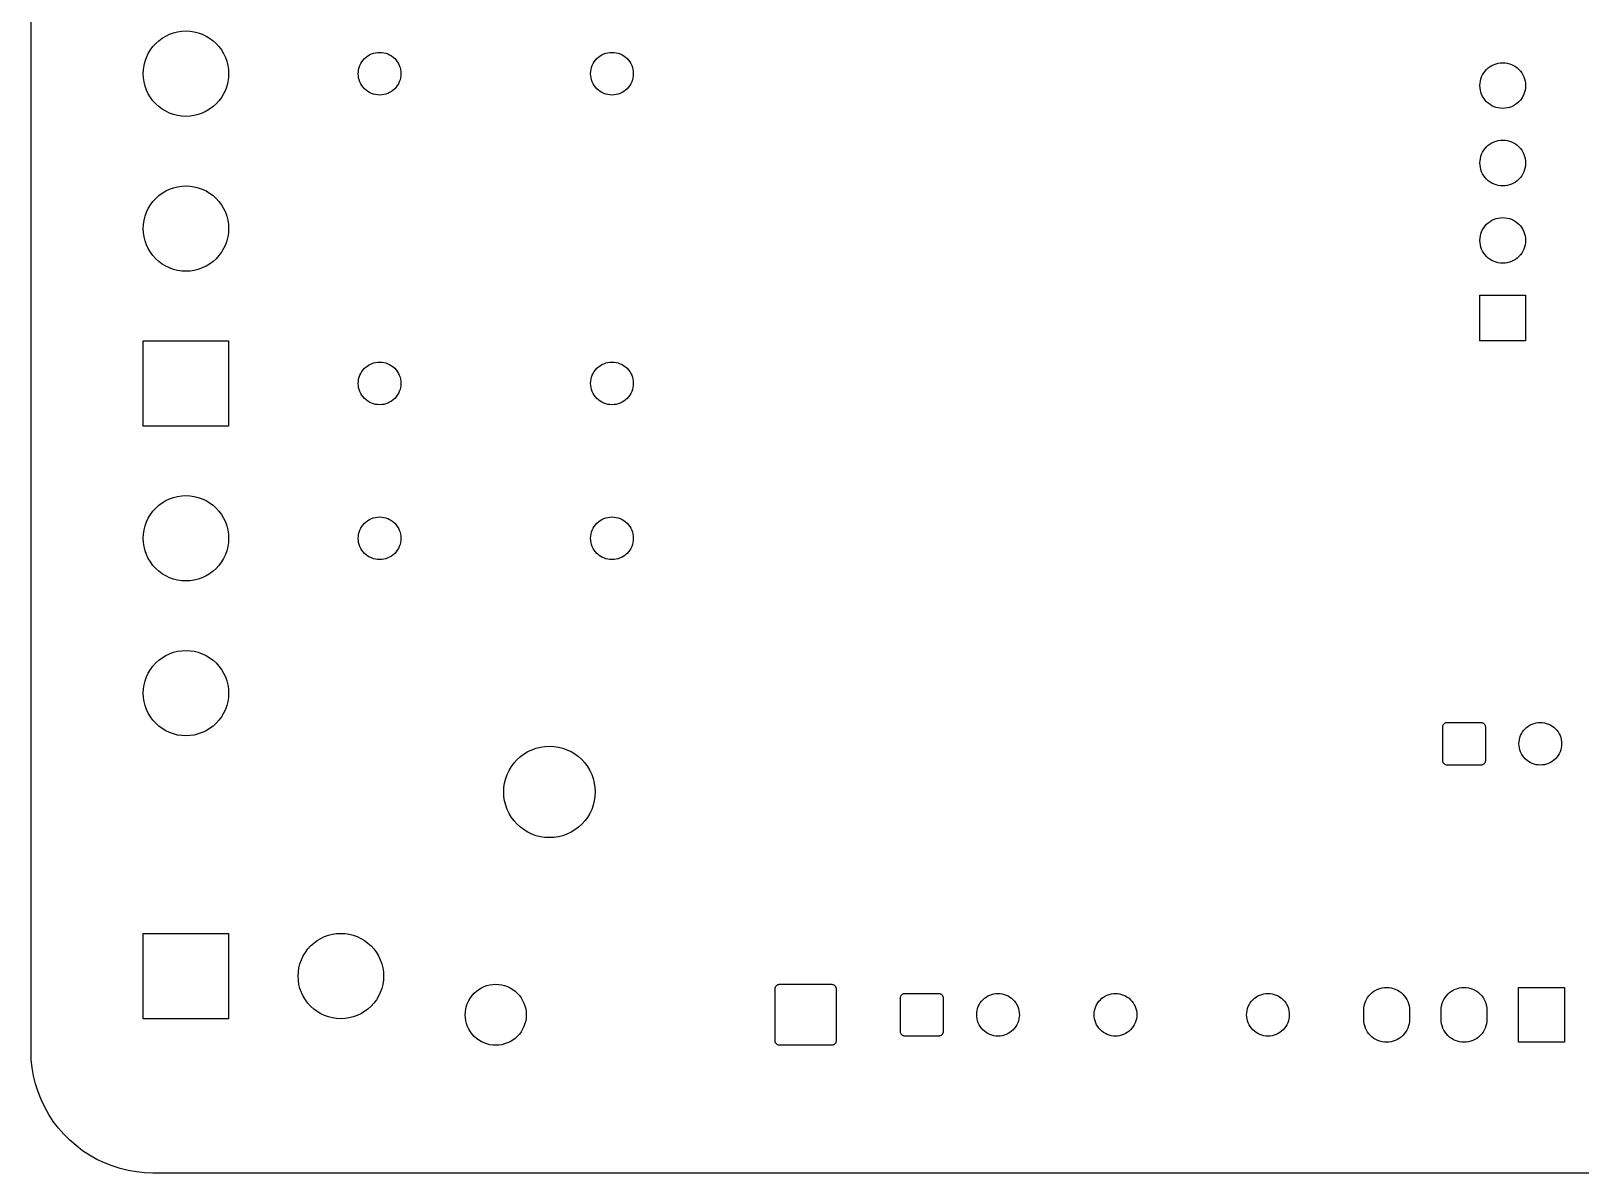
# Model space of a CAD drawing. Header units: millimetres. Extents: x 0 to 102, y 0 to 73.
# Drawn here: x 0 to 50.8, y 0 to 37.5 of the extents above; entities that cross this region are included whole.
import ezdxf

# ---------------------------------------------------------------- set-up
doc = ezdxf.new("R2010")
doc.units = ezdxf.units.MM
doc.layers.add('MASK_OPENINGS', color=5, linetype='Continuous')
doc.layers.add('OUTLINE', color=1, linetype='Continuous')

msp = doc.modelspace()

# ---------------------------------------------------------------- linework, layer by layer
at = {"layer": 'MASK_OPENINGS', "color": 5}
for points in [[(6.06986, 35.07014), (5.96807, 34.97788), (5.85773, 34.89604), (5.7399, 34.82542), (5.61571, 34.76668), (5.48636, 34.7204), (5.3531, 34.68702), (5.21721, 34.66686), (5.08, 34.66012), (4.94279, 34.66686), (4.8069, 34.68702), (4.67364, 34.7204), (4.54429, 34.76668), (4.4201, 34.82542), (4.30227, 34.89604), (4.19193, 34.97788), (4.09014, 35.07014), (3.99788, 35.17193), (3.91604, 35.28227), (3.84542, 35.4001), (3.78668, 35.52429), (3.7404, 35.65364), (3.70702, 35.7869), (3.68686, 35.92279), (3.68012, 36.06), (3.68686, 36.19721), (3.70702, 36.3331), (3.7404, 36.46636), (3.78668, 36.59571), (3.84542, 36.7199), (3.91604, 36.83773), (3.99788, 36.94807), (4.09014, 37.04986), (4.19193, 37.14212), (4.30227, 37.22396), (4.4201, 37.29458), (4.54429, 37.35332), (4.67364, 37.3996), (4.8069, 37.43298), (4.94279, 37.45314), (5.08, 37.45988), (5.21721, 37.45314), (5.3531, 37.43298), (5.48636, 37.3996), (5.61571, 37.35332), (5.7399, 37.29458), (5.85773, 37.22396), (5.96807, 37.14212), (6.06986, 37.04986), (6.16212, 36.94807), (6.24396, 36.83773), (6.31458, 36.7199), (6.37332, 36.59571), (6.4196, 36.46636), (6.45298, 36.3331), (6.47314, 36.19721), (6.47988, 36.06), (6.47314, 35.92279), (6.45298, 35.7869), (6.4196, 35.65364), (6.37332, 35.52429), (6.31458, 35.4001), (6.24396, 35.28227), (6.16212, 35.17193), (6.06986, 35.07014)], [(11.97101, 35.616), (11.92489, 35.56511), (11.874, 35.51899), (11.81883, 35.47807), (11.75992, 35.44276), (11.69783, 35.4134), (11.63316, 35.39026), (11.56654, 35.37357), (11.4986, 35.36349), (11.43, 35.36012), (11.3614, 35.36349), (11.29346, 35.37357), (11.22684, 35.39026), (11.16217, 35.4134), (11.10008, 35.44276), (11.04117, 35.47807), (10.986, 35.51899), (10.93511, 35.56511), (10.88899, 35.616), (10.84807, 35.67117), (10.81276, 35.73008), (10.7834, 35.79217), (10.76026, 35.85684), (10.74357, 35.92346), (10.73349, 35.9914), (10.73012, 36.06), (10.73349, 36.1286), (10.74357, 36.19654), (10.76026, 36.26316), (10.7834, 36.32783), (10.81276, 36.38992), (10.84807, 36.44883), (10.88899, 36.504), (10.93511, 36.55489), (10.986, 36.60101), (11.04117, 36.64193), (11.10008, 36.67724), (11.16217, 36.7066), (11.22684, 36.72974), (11.29346, 36.74643), (11.3614, 36.75651), (11.43, 36.75988), (11.4986, 36.75651), (11.56654, 36.74643), (11.63316, 36.72974), (11.69783, 36.7066), (11.75992, 36.67724), (11.81883, 36.64193), (11.874, 36.60101), (11.92489, 36.55489), (11.97101, 36.504), (12.01193, 36.44883), (12.04724, 36.38992), (12.0766, 36.32783), (12.09974, 36.26316), (12.11643, 36.19654), (12.12651, 36.1286), (12.12988, 36.06), (12.12651, 35.9914), (12.11643, 35.92346), (12.09974, 35.85684), (12.0766, 35.79217), (12.04724, 35.73008), (12.01193, 35.67117), (11.97101, 35.616)], [(19.54489, 35.56511), (19.494, 35.51899), (19.43883, 35.47807), (19.37992, 35.44276), (19.31783, 35.4134), (19.25316, 35.39026), (19.18654, 35.37357), (19.1186, 35.36349), (19.05, 35.36012), (18.9814, 35.36349), (18.91346, 35.37357), (18.84684, 35.39026), (18.78217, 35.4134), (18.72008, 35.44276), (18.66117, 35.47807), (18.606, 35.51899), (18.55511, 35.56511), (18.50899, 35.616), (18.46807, 35.67117), (18.43276, 35.73008), (18.4034, 35.79217), (18.38026, 35.85684), (18.36357, 35.92346), (18.35349, 35.9914), (18.35012, 36.06), (18.35349, 36.1286), (18.36357, 36.19654), (18.38026, 36.26316), (18.4034, 36.32783), (18.43276, 36.38992), (18.46807, 36.44883), (18.50899, 36.504), (18.55511, 36.55489), (18.606, 36.60101), (18.66117, 36.64193), (18.72008, 36.67724), (18.78217, 36.7066), (18.84684, 36.72974), (18.91346, 36.74643), (18.9814, 36.75651), (19.05, 36.75988), (19.1186, 36.75651), (19.18654, 36.74643), (19.25316, 36.72974), (19.31783, 36.7066), (19.37992, 36.67724), (19.43883, 36.64193), (19.494, 36.60101), (19.54489, 36.55489), (19.59101, 36.504), (19.63193, 36.44883), (19.66724, 36.38992), (19.6966, 36.32783), (19.71974, 36.26316), (19.73643, 36.19654), (19.74651, 36.1286), (19.74988, 36.06), (19.74651, 35.9914), (19.73643, 35.92346), (19.71974, 35.85684), (19.6966, 35.79217), (19.66724, 35.73008), (19.63193, 35.67117), (19.59101, 35.616), (19.54489, 35.56511)], [(48.79024, 35.13976), (48.73572, 35.09034), (48.67661, 35.0465), (48.61349, 35.00867), (48.54697, 34.9772), (48.47768, 34.95241), (48.40629, 34.93453), (48.3335, 34.92373), (48.26, 34.92012), (48.1865, 34.92373), (48.1137, 34.93453), (48.04232, 34.95241), (47.97303, 34.9772), (47.90651, 35.00867), (47.84339, 35.0465), (47.78428, 35.09034), (47.72975, 35.13976), (47.68033, 35.19428), (47.6365, 35.25339), (47.59866, 35.31651), (47.5672, 35.38303), (47.54241, 35.45232), (47.52453, 35.52371), (47.51373, 35.5965), (47.51012, 35.67), (47.51373, 35.7435), (47.52453, 35.81629), (47.54241, 35.88768), (47.5672, 35.95697), (47.59866, 36.02349), (47.6365, 36.08661), (47.68033, 36.14572), (47.72975, 36.20024), (47.78428, 36.24966), (47.84339, 36.2935), (47.90651, 36.33133), (47.97303, 36.3628), (48.04232, 36.38759), (48.1137, 36.40547), (48.1865, 36.41627), (48.26, 36.41988), (48.3335, 36.41627), (48.40629, 36.40547), (48.47768, 36.38759), (48.54697, 36.3628), (48.61349, 36.33133), (48.67661, 36.2935), (48.73572, 36.24966), (48.79024, 36.20024), (48.83966, 36.14572), (48.8835, 36.08661), (48.92133, 36.02349), (48.9528, 35.95697), (48.97759, 35.88768), (48.99547, 35.81629), (49.00627, 35.7435), (49.00988, 35.67), (49.00627, 35.5965), (48.99547, 35.52371), (48.97759, 35.45232), (48.9528, 35.38303), (48.92133, 35.31651), (48.8835, 35.25339), (48.83966, 35.19428), (48.79024, 35.13976)], [(48.83966, 32.65428), (48.79024, 32.59976), (48.73572, 32.55034), (48.67661, 32.5065), (48.61349, 32.46867), (48.54697, 32.4372), (48.47768, 32.41241), (48.40629, 32.39453), (48.3335, 32.38373), (48.26, 32.38012), (48.1865, 32.38373), (48.1137, 32.39453), (48.04232, 32.41241), (47.97303, 32.4372), (47.90651, 32.46867), (47.84339, 32.5065), (47.78428, 32.55034), (47.72975, 32.59976), (47.68033, 32.65428), (47.6365, 32.71339), (47.59866, 32.77651), (47.5672, 32.84303), (47.54241, 32.91232), (47.52453, 32.98371), (47.51373, 33.0565), (47.51012, 33.13), (47.51373, 33.2035), (47.52453, 33.27629), (47.54241, 33.34768), (47.5672, 33.41697), (47.59866, 33.48349), (47.6365, 33.54661), (47.68033, 33.60572), (47.72975, 33.66024), (47.78428, 33.70966), (47.84339, 33.7535), (47.90651, 33.79133), (47.97303, 33.8228), (48.04232, 33.84759), (48.1137, 33.86547), (48.1865, 33.87627), (48.26, 33.87988), (48.3335, 33.87627), (48.40629, 33.86547), (48.47768, 33.84759), (48.54697, 33.8228), (48.61349, 33.79133), (48.67661, 33.7535), (48.73572, 33.70966), (48.79024, 33.66024), (48.83966, 33.60572), (48.8835, 33.54661), (48.92133, 33.48349), (48.9528, 33.41697), (48.97759, 33.34768), (48.99547, 33.27629), (49.00627, 33.2035), (49.00988, 33.13), (49.00627, 33.0565), (48.99547, 32.98371), (48.97759, 32.91232), (48.9528, 32.84303), (48.92133, 32.77651), (48.8835, 32.71339), (48.83966, 32.65428)], [(6.06986, 29.99014), (5.96807, 29.89788), (5.85773, 29.81604), (5.7399, 29.74542), (5.61571, 29.68668), (5.48636, 29.6404), (5.3531, 29.60702), (5.21721, 29.58686), (5.08, 29.58012), (4.94279, 29.58686), (4.8069, 29.60702), (4.67364, 29.6404), (4.54429, 29.68668), (4.4201, 29.74542), (4.30227, 29.81604), (4.19193, 29.89788), (4.09014, 29.99014), (3.99788, 30.09193), (3.91604, 30.20227), (3.84542, 30.3201), (3.78668, 30.44429), (3.7404, 30.57364), (3.70702, 30.7069), (3.68686, 30.84279), (3.68012, 30.98), (3.68686, 31.11721), (3.70702, 31.2531), (3.7404, 31.38636), (3.78668, 31.51571), (3.84542, 31.6399), (3.91604, 31.75773), (3.99788, 31.86807), (4.09014, 31.96986), (4.19193, 32.06212), (4.30227, 32.14396), (4.4201, 32.21458), (4.54429, 32.27332), (4.67364, 32.3196), (4.8069, 32.35298), (4.94279, 32.37314), (5.08, 32.37988), (5.21721, 32.37314), (5.3531, 32.35298), (5.48636, 32.3196), (5.61571, 32.27332), (5.7399, 32.21458), (5.85773, 32.14396), (5.96807, 32.06212), (6.06986, 31.96986), (6.16212, 31.86807), (6.24396, 31.75773), (6.31458, 31.6399), (6.37332, 31.51571), (6.4196, 31.38636), (6.45298, 31.2531), (6.47314, 31.11721), (6.47988, 30.98), (6.47314, 30.84279), (6.45298, 30.7069), (6.4196, 30.57364), (6.37332, 30.44429), (6.31458, 30.3201), (6.24396, 30.20227), (6.16212, 30.09193), (6.06986, 29.99014)], [(48.79024, 30.05976), (48.73572, 30.01034), (48.67661, 29.9665), (48.61349, 29.92867), (48.54697, 29.8972), (48.47768, 29.87241), (48.40629, 29.85453), (48.3335, 29.84373), (48.26, 29.84012), (48.1865, 29.84373), (48.1137, 29.85453), (48.04232, 29.87241), (47.97303, 29.8972), (47.90651, 29.92867), (47.84339, 29.9665), (47.78428, 30.01034), (47.72975, 30.05976), (47.68033, 30.11428), (47.6365, 30.17339), (47.59866, 30.23651), (47.5672, 30.30303), (47.54241, 30.37232), (47.52453, 30.44371), (47.51373, 30.5165), (47.51012, 30.59), (47.51373, 30.6635), (47.52453, 30.73629), (47.54241, 30.80768), (47.5672, 30.87697), (47.59866, 30.94349), (47.6365, 31.00661), (47.68033, 31.06572), (47.72975, 31.12024), (47.78428, 31.16966), (47.84339, 31.2135), (47.90651, 31.25133), (47.97303, 31.2828), (48.04232, 31.30759), (48.1137, 31.32547), (48.1865, 31.33627), (48.26, 31.33988), (48.3335, 31.33627), (48.40629, 31.32547), (48.47768, 31.30759), (48.54697, 31.2828), (48.61349, 31.25133), (48.67661, 31.2135), (48.73572, 31.16966), (48.79024, 31.12024), (48.83966, 31.06572), (48.8835, 31.00661), (48.92133, 30.94349), (48.9528, 30.87697), (48.97759, 30.80768), (48.99547, 30.73629), (49.00627, 30.6635), (49.00988, 30.59), (49.00627, 30.5165), (48.99547, 30.44371), (48.97759, 30.37232), (48.9528, 30.30303), (48.92133, 30.23651), (48.8835, 30.17339), (48.83966, 30.11428), (48.79024, 30.05976)], [(47.51, 27.3), (47.51, 28.8), (49.01, 28.8), (49.01, 27.3), (47.51, 27.3)], [(3.68, 24.5), (3.68, 27.3), (6.48, 27.3), (6.48, 24.5), (3.68, 24.5)], [(11.92489, 25.40511), (11.874, 25.35899), (11.81883, 25.31807), (11.75992, 25.28276), (11.69783, 25.2534), (11.63316, 25.23026), (11.56654, 25.21357), (11.4986, 25.20349), (11.43, 25.20012), (11.3614, 25.20349), (11.29346, 25.21357), (11.22684, 25.23026), (11.16217, 25.2534), (11.10008, 25.28276), (11.04117, 25.31807), (10.986, 25.35899), (10.93511, 25.40511), (10.88899, 25.456), (10.84807, 25.51117), (10.81276, 25.57008), (10.7834, 25.63217), (10.76026, 25.69684), (10.74357, 25.76346), (10.73349, 25.8314), (10.73012, 25.9), (10.73349, 25.9686), (10.74357, 26.03654), (10.76026, 26.10317), (10.7834, 26.16783), (10.81276, 26.22992), (10.84807, 26.28883), (10.88899, 26.344), (10.93511, 26.39489), (10.986, 26.44102), (11.04117, 26.48193), (11.10008, 26.51724), (11.16217, 26.54661), (11.22684, 26.56974), (11.29346, 26.58643), (11.3614, 26.59651), (11.43, 26.59988), (11.4986, 26.59651), (11.56654, 26.58643), (11.63316, 26.56974), (11.69783, 26.54661), (11.75992, 26.51724), (11.81883, 26.48193), (11.874, 26.44102), (11.92489, 26.39489), (11.97101, 26.344), (12.01193, 26.28883), (12.04724, 26.22992), (12.0766, 26.16783), (12.09974, 26.10317), (12.11643, 26.03654), (12.12651, 25.9686), (12.12988, 25.9), (12.12651, 25.8314), (12.11643, 25.76346), (12.09974, 25.69684), (12.0766, 25.63217), (12.04724, 25.57008), (12.01193, 25.51117), (11.97101, 25.456), (11.92489, 25.40511)], [(19.54489, 25.40511), (19.494, 25.35899), (19.43883, 25.31807), (19.37992, 25.28276), (19.31783, 25.2534), (19.25316, 25.23026), (19.18654, 25.21357), (19.1186, 25.20349), (19.05, 25.20012), (18.9814, 25.20349), (18.91346, 25.21357), (18.84684, 25.23026), (18.78217, 25.2534), (18.72008, 25.28276), (18.66117, 25.31807), (18.606, 25.35899), (18.55511, 25.40511), (18.50899, 25.456), (18.46807, 25.51117), (18.43276, 25.57008), (18.4034, 25.63217), (18.38026, 25.69684), (18.36357, 25.76346), (18.35349, 25.8314), (18.35012, 25.9), (18.35349, 25.9686), (18.36357, 26.03654), (18.38026, 26.10317), (18.4034, 26.16783), (18.43276, 26.22992), (18.46807, 26.28883), (18.50899, 26.344), (18.55511, 26.39489), (18.606, 26.44102), (18.66117, 26.48193), (18.72008, 26.51724), (18.78217, 26.54661), (18.84684, 26.56974), (18.91346, 26.58643), (18.9814, 26.59651), (19.05, 26.59988), (19.1186, 26.59651), (19.18654, 26.58643), (19.25316, 26.56974), (19.31783, 26.54661), (19.37992, 26.51724), (19.43883, 26.48193), (19.494, 26.44102), (19.54489, 26.39489), (19.59101, 26.344), (19.63193, 26.28883), (19.66724, 26.22992), (19.6966, 26.16783), (19.71974, 26.10317), (19.73643, 26.03654), (19.74651, 25.9686), (19.74988, 25.9), (19.74651, 25.8314), (19.73643, 25.76346), (19.71974, 25.69684), (19.6966, 25.63217), (19.66724, 25.57008), (19.63193, 25.51117), (19.59101, 25.456), (19.54489, 25.40511)], [(6.16212, 19.93193), (6.06986, 19.83014), (5.96807, 19.73788), (5.85773, 19.65604), (5.7399, 19.58542), (5.61571, 19.52668), (5.48636, 19.4804), (5.3531, 19.44702), (5.21721, 19.42686), (5.08, 19.42012), (4.94279, 19.42686), (4.8069, 19.44702), (4.67364, 19.4804), (4.54429, 19.52668), (4.4201, 19.58542), (4.30227, 19.65604), (4.19193, 19.73788), (4.09014, 19.83014), (3.99788, 19.93193), (3.91604, 20.04227), (3.84542, 20.1601), (3.78668, 20.28429), (3.7404, 20.41364), (3.70702, 20.5469), (3.68686, 20.68279), (3.68012, 20.82), (3.68686, 20.95721), (3.70702, 21.0931), (3.7404, 21.22636), (3.78668, 21.35571), (3.84542, 21.4799), (3.91604, 21.59773), (3.99788, 21.70808), (4.09014, 21.80987), (4.19193, 21.90212), (4.30227, 21.98396), (4.4201, 22.05458), (4.54429, 22.11332), (4.67364, 22.1596), (4.8069, 22.19298), (4.94279, 22.21314), (5.08, 22.21988), (5.21721, 22.21314), (5.3531, 22.19298), (5.48636, 22.1596), (5.61571, 22.11332), (5.7399, 22.05458), (5.85773, 21.98396), (5.96807, 21.90212), (6.06986, 21.80987), (6.16212, 21.70808), (6.24396, 21.59773), (6.31458, 21.4799), (6.37332, 21.35571), (6.4196, 21.22636), (6.45298, 21.0931), (6.47314, 20.95721), (6.47988, 20.82), (6.47314, 20.68279), (6.45298, 20.5469), (6.4196, 20.41364), (6.37332, 20.28429), (6.31458, 20.1601), (6.24396, 20.04227), (6.16212, 19.93193)], [(11.92489, 20.32511), (11.874, 20.27899), (11.81883, 20.23807), (11.75992, 20.20276), (11.69783, 20.1734), (11.63316, 20.15026), (11.56654, 20.13357), (11.4986, 20.12349), (11.43, 20.12012), (11.3614, 20.12349), (11.29346, 20.13357), (11.22684, 20.15026), (11.16217, 20.1734), (11.10008, 20.20276), (11.04117, 20.23807), (10.986, 20.27899), (10.93511, 20.32511), (10.88899, 20.376), (10.84807, 20.43117), (10.81276, 20.49008), (10.7834, 20.55217), (10.76026, 20.61684), (10.74357, 20.68346), (10.73349, 20.7514), (10.73012, 20.82), (10.73349, 20.8886), (10.74357, 20.95654), (10.76026, 21.02316), (10.7834, 21.08783), (10.81276, 21.14992), (10.84807, 21.20883), (10.88899, 21.264), (10.93511, 21.31489), (10.986, 21.36101), (11.04117, 21.40193), (11.10008, 21.43724), (11.16217, 21.4666), (11.22684, 21.48974), (11.29346, 21.50643), (11.3614, 21.51651), (11.43, 21.51988), (11.4986, 21.51651), (11.56654, 21.50643), (11.63316, 21.48974), (11.69783, 21.4666), (11.75992, 21.43724), (11.81883, 21.40193), (11.874, 21.36101), (11.92489, 21.31489), (11.97101, 21.264), (12.01193, 21.20883), (12.04724, 21.14992), (12.0766, 21.08783), (12.09974, 21.02316), (12.11643, 20.95654), (12.12651, 20.8886), (12.12988, 20.82), (12.12651, 20.7514), (12.11643, 20.68346), (12.09974, 20.61684), (12.0766, 20.55217), (12.04724, 20.49008), (12.01193, 20.43117), (11.97101, 20.376), (11.92489, 20.32511)], [(19.54489, 20.32511), (19.494, 20.27899), (19.43883, 20.23807), (19.37992, 20.20276), (19.31783, 20.1734), (19.25316, 20.15026), (19.18654, 20.13357), (19.1186, 20.12349), (19.05, 20.12012), (18.9814, 20.12349), (18.91346, 20.13357), (18.84684, 20.15026), (18.78217, 20.1734), (18.72008, 20.20276), (18.66117, 20.23807), (18.606, 20.27899), (18.55511, 20.32511), (18.50899, 20.376), (18.46807, 20.43117), (18.43276, 20.49008), (18.4034, 20.55217), (18.38026, 20.61684), (18.36357, 20.68346), (18.35349, 20.7514), (18.35012, 20.82), (18.35349, 20.8886), (18.36357, 20.95654), (18.38026, 21.02316), (18.4034, 21.08783), (18.43276, 21.14992), (18.46807, 21.20883), (18.50899, 21.264), (18.55511, 21.31489), (18.606, 21.36101), (18.66117, 21.40193), (18.72008, 21.43724), (18.78217, 21.4666), (18.84684, 21.48974), (18.91346, 21.50643), (18.9814, 21.51651), (19.05, 21.51988), (19.1186, 21.51651), (19.18654, 21.50643), (19.25316, 21.48974), (19.31783, 21.4666), (19.37992, 21.43724), (19.43883, 21.40193), (19.494, 21.36101), (19.54489, 21.31489), (19.59101, 21.264), (19.63193, 21.20883), (19.66724, 21.14992), (19.6966, 21.08783), (19.71974, 21.02316), (19.73643, 20.95654), (19.74651, 20.8886), (19.74988, 20.82), (19.74651, 20.7514), (19.73643, 20.68346), (19.71974, 20.61684), (19.6966, 20.55217), (19.66724, 20.49008), (19.63193, 20.43117), (19.59101, 20.376), (19.54489, 20.32511)], [(6.06986, 14.75014), (5.96807, 14.65788), (5.85773, 14.57604), (5.7399, 14.50542), (5.61571, 14.44668), (5.48636, 14.4004), (5.3531, 14.36702), (5.21721, 14.34686), (5.08, 14.34012), (4.94279, 14.34686), (4.8069, 14.36702), (4.67364, 14.4004), (4.54429, 14.44668), (4.4201, 14.50542), (4.30227, 14.57604), (4.19193, 14.65788), (4.09014, 14.75014), (3.99788, 14.85193), (3.91604, 14.96227), (3.84542, 15.0801), (3.78668, 15.20429), (3.7404, 15.33364), (3.70702, 15.4669), (3.68686, 15.60279), (3.68012, 15.74), (3.68686, 15.87721), (3.70702, 16.0131), (3.7404, 16.14636), (3.78668, 16.27571), (3.84542, 16.3999), (3.91604, 16.51773), (3.99788, 16.62808), (4.09014, 16.72987), (4.19193, 16.82212), (4.30227, 16.90396), (4.4201, 16.97458), (4.54429, 17.03332), (4.67364, 17.0796), (4.8069, 17.11298), (4.94279, 17.13314), (5.08, 17.13988), (5.21721, 17.13314), (5.3531, 17.11298), (5.48636, 17.0796), (5.61571, 17.03332), (5.7399, 16.97458), (5.85773, 16.90396), (5.96807, 16.82212), (6.06986, 16.72987), (6.16212, 16.62808), (6.24396, 16.51773), (6.31458, 16.3999), (6.37332, 16.27571), (6.4196, 16.14636), (6.45298, 16.0131), (6.47314, 15.87721), (6.47988, 15.74), (6.47314, 15.60279), (6.45298, 15.4669), (6.4196, 15.33364), (6.37332, 15.20429), (6.31458, 15.0801), (6.24396, 14.96227), (6.16212, 14.85193), (6.06986, 14.75014)], [(47.64598, 13.42402), (47.63508, 13.41414), (47.62327, 13.40538), (47.61065, 13.39782), (47.59736, 13.39153), (47.58351, 13.38657), (47.56924, 13.383), (47.55469, 13.38084), (47.53755, 13.38), (46.44245, 13.38), (46.42531, 13.38084), (46.41076, 13.383), (46.39649, 13.38657), (46.38264, 13.39153), (46.36935, 13.39782), (46.35673, 13.40538), (46.34492, 13.41414), (46.33402, 13.42402), (46.32414, 13.43492), (46.31538, 13.44673), (46.30782, 13.45935), (46.30153, 13.47264), (46.29657, 13.48649), (46.293, 13.50076), (46.29084, 13.51531), (46.29, 13.53245), (46.29, 14.62755), (46.29084, 14.64469), (46.293, 14.65924), (46.29657, 14.67351), (46.30153, 14.68736), (46.30782, 14.70065), (46.31538, 14.71327), (46.32414, 14.72508), (46.33402, 14.73598), (46.34492, 14.74586), (46.35673, 14.75462), (46.36935, 14.76218), (46.38264, 14.76847), (46.39649, 14.77343), (46.41076, 14.777), (46.42531, 14.77916), (46.44245, 14.78), (47.53755, 14.78), (47.55469, 14.77916), (47.56924, 14.777), (47.58351, 14.77343), (47.59736, 14.76847), (47.61065, 14.76218), (47.62327, 14.75462), (47.63508, 14.74586), (47.64598, 14.73598), (47.65586, 14.72508), (47.66462, 14.71327), (47.67218, 14.70065), (47.67847, 14.68736), (47.68343, 14.67351), (47.687, 14.65924), (47.68916, 14.64469), (47.69, 14.62755), (47.69, 13.53245), (47.68916, 13.51531), (47.687, 13.50076), (47.68343, 13.48649), (47.67847, 13.47264), (47.67218, 13.45935), (47.66462, 13.44673), (47.65586, 13.43492), (47.64598, 13.42402)], [(49.98489, 13.58511), (49.934, 13.53899), (49.87883, 13.49807), (49.81992, 13.46276), (49.75783, 13.4334), (49.69316, 13.41026), (49.62654, 13.39357), (49.5586, 13.38349), (49.49, 13.38012), (49.4214, 13.38349), (49.35346, 13.39357), (49.28684, 13.41026), (49.22217, 13.4334), (49.16008, 13.46276), (49.10117, 13.49807), (49.046, 13.53899), (48.99511, 13.58511), (48.94899, 13.636), (48.90807, 13.69117), (48.87276, 13.75008), (48.8434, 13.81217), (48.82026, 13.87684), (48.80357, 13.94346), (48.79349, 14.0114), (48.79012, 14.08), (48.79349, 14.1486), (48.80357, 14.21654), (48.82026, 14.28316), (48.8434, 14.34783), (48.87276, 14.40992), (48.90807, 14.46883), (48.94899, 14.524), (48.99511, 14.57489), (49.046, 14.62101), (49.10117, 14.66193), (49.16008, 14.69724), (49.22217, 14.7266), (49.28684, 14.74974), (49.35346, 14.76643), (49.4214, 14.77651), (49.49, 14.77988), (49.5586, 14.77651), (49.62654, 14.76643), (49.69316, 14.74974), (49.75783, 14.7266), (49.81992, 14.69724), (49.87883, 14.66193), (49.934, 14.62101), (49.98489, 14.57489), (50.03101, 14.524), (50.07193, 14.46883), (50.10724, 14.40992), (50.1366, 14.34783), (50.15974, 14.28316), (50.17643, 14.21654), (50.18651, 14.1486), (50.18988, 14.08), (50.18651, 14.0114), (50.17643, 13.94346), (50.15974, 13.87684), (50.1366, 13.81217), (50.10724, 13.75008), (50.07193, 13.69117), (50.03101, 13.636), (49.98489, 13.58511)], [(18.06057, 11.43943), (17.95151, 11.34058), (17.83329, 11.2529), (17.70704, 11.17722), (17.57398, 11.11429), (17.43539, 11.0647), (17.29261, 11.02894), (17.14701, 11.00734), (17, 11.00012), (16.85299, 11.00734), (16.70739, 11.02894), (16.56461, 11.0647), (16.42602, 11.11429), (16.29296, 11.17722), (16.16671, 11.2529), (16.04849, 11.34058), (15.93943, 11.43943), (15.84058, 11.54849), (15.7529, 11.66671), (15.67722, 11.79296), (15.61429, 11.92602), (15.5647, 12.06461), (15.52894, 12.20739), (15.50734, 12.35299), (15.50012, 12.5), (15.50734, 12.64701), (15.52894, 12.79261), (15.5647, 12.93539), (15.61429, 13.07398), (15.67722, 13.20704), (15.7529, 13.33329), (15.84058, 13.45151), (15.93943, 13.56057), (16.04849, 13.65942), (16.16671, 13.7471), (16.29296, 13.82278), (16.42602, 13.88571), (16.56461, 13.9353), (16.70739, 13.97106), (16.85299, 13.99266), (17, 13.99988), (17.14701, 13.99266), (17.29261, 13.97106), (17.43539, 13.9353), (17.57398, 13.88571), (17.70704, 13.82278), (17.83329, 13.7471), (17.95151, 13.65942), (18.06057, 13.56057), (18.15942, 13.45151), (18.2471, 13.33329), (18.32278, 13.20704), (18.38571, 13.07398), (18.4353, 12.93539), (18.47106, 12.79261), (18.49266, 12.64701), (18.49988, 12.5), (18.49266, 12.35299), (18.47106, 12.20739), (18.4353, 12.06461), (18.38571, 11.92602), (18.32278, 11.79296), (18.2471, 11.66671), (18.15942, 11.54849), (18.06057, 11.43943)], [(3.68, 5.06), (3.68, 7.86), (6.48, 7.86), (6.48, 5.06), (3.68, 5.06)], [(11.14986, 5.47014), (11.04807, 5.37788), (10.93773, 5.29604), (10.8199, 5.22542), (10.69571, 5.16668), (10.56636, 5.1204), (10.4331, 5.08702), (10.29721, 5.06686), (10.16, 5.06012), (10.02279, 5.06686), (9.8869, 5.08702), (9.75364, 5.1204), (9.62429, 5.16668), (9.5001, 5.22542), (9.38227, 5.29604), (9.27193, 5.37788), (9.17014, 5.47014), (9.07788, 5.57193), (8.99604, 5.68227), (8.92542, 5.8001), (8.86668, 5.92429), (8.8204, 6.05364), (8.78702, 6.1869), (8.76686, 6.32279), (8.76012, 6.46), (8.76686, 6.59721), (8.78702, 6.7331), (8.8204, 6.86636), (8.86668, 6.99571), (8.92542, 7.1199), (8.99604, 7.23773), (9.07788, 7.34807), (9.17014, 7.44986), (9.27193, 7.54212), (9.38227, 7.62396), (9.5001, 7.69458), (9.62429, 7.75332), (9.75364, 7.7996), (9.8869, 7.83298), (10.02279, 7.85314), (10.16, 7.85988), (10.29721, 7.85314), (10.4331, 7.83298), (10.56636, 7.7996), (10.69571, 7.75332), (10.8199, 7.69458), (10.93773, 7.62396), (11.04807, 7.54212), (11.14986, 7.44986), (11.24212, 7.34807), (11.32396, 7.23773), (11.39458, 7.1199), (11.45332, 6.99571), (11.4996, 6.86636), (11.53298, 6.7331), (11.55314, 6.59721), (11.55988, 6.46), (11.55314, 6.32279), (11.53298, 6.1869), (11.4996, 6.05364), (11.45332, 5.92429), (11.39458, 5.8001), (11.32396, 5.68227), (11.24212, 5.57193), (11.14986, 5.47014)], [(16.01292, 4.55568), (15.94702, 4.48298), (15.87432, 4.41708), (15.7955, 4.35863), (15.71134, 4.30819), (15.62264, 4.26623), (15.53025, 4.23318), (15.43507, 4.20933), (15.33801, 4.19494), (15.24, 4.19012), (15.14199, 4.19494), (15.04493, 4.20933), (14.94975, 4.23318), (14.85736, 4.26623), (14.76866, 4.30819), (14.6845, 4.35863), (14.60568, 4.41708), (14.53298, 4.48298), (14.46708, 4.55568), (14.40863, 4.6345), (14.35819, 4.71866), (14.31623, 4.80736), (14.28318, 4.89975), (14.25933, 4.99493), (14.24494, 5.09199), (14.24012, 5.19), (14.24494, 5.28801), (14.25933, 5.38507), (14.28318, 5.48025), (14.31623, 5.57264), (14.35819, 5.66134), (14.40863, 5.7455), (14.46708, 5.82432), (14.53298, 5.89702), (14.60568, 5.96292), (14.6845, 6.02137), (14.76866, 6.07181), (14.85736, 6.11377), (14.94975, 6.14682), (15.04493, 6.17067), (15.14199, 6.18506), (15.24, 6.18988), (15.33801, 6.18506), (15.43507, 6.17067), (15.53025, 6.14682), (15.62264, 6.11377), (15.71134, 6.07181), (15.7955, 6.02137), (15.87432, 5.96292), (15.94702, 5.89702), (16.01292, 5.82432), (16.07137, 5.7455), (16.12181, 5.66134), (16.16377, 5.57264), (16.19682, 5.48025), (16.22067, 5.38507), (16.23506, 5.28801), (16.23988, 5.19), (16.23506, 5.09199), (16.22067, 4.99493), (16.19682, 4.89975), (16.16377, 4.80736), (16.12181, 4.71866), (16.07137, 4.6345), (16.01292, 4.55568)], [(24.45492, 4.22414), (24.44402, 4.23402), (24.43414, 4.24492), (24.42538, 4.25673), (24.41782, 4.26935), (24.41153, 4.28264), (24.40657, 4.29649), (24.403, 4.31076), (24.40084, 4.32531), (24.4, 4.34245), (24.4, 6.03755), (24.40084, 6.05469), (24.403, 6.06924), (24.40657, 6.08351), (24.41153, 6.09736), (24.41782, 6.11065), (24.42538, 6.12327), (24.43414, 6.13508), (24.44402, 6.14598), (24.45492, 6.15586), (24.46673, 6.16462), (24.47935, 6.17218), (24.49264, 6.17847), (24.50649, 6.18343), (24.52076, 6.187), (24.53531, 6.18916), (24.55245, 6.19), (26.24755, 6.19), (26.26469, 6.18916), (26.27924, 6.187), (26.29351, 6.18343), (26.30736, 6.17847), (26.32065, 6.17218), (26.33327, 6.16462), (26.34508, 6.15586), (26.35598, 6.14598), (26.36586, 6.13508), (26.37462, 6.12327), (26.38218, 6.11065), (26.38847, 6.09736), (26.39343, 6.08351), (26.397, 6.06924), (26.39916, 6.05469), (26.4, 6.03755), (26.4, 4.34245), (26.39916, 4.32531), (26.397, 4.31076), (26.39343, 4.29649), (26.38847, 4.28264), (26.38218, 4.26935), (26.37462, 4.25673), (26.36586, 4.24492), (26.35598, 4.23402), (26.34508, 4.22414), (26.33327, 4.21538), (26.32065, 4.20782), (26.30736, 4.20153), (26.29351, 4.19657), (26.27924, 4.193), (26.26469, 4.19084), (26.24755, 4.19), (24.55245, 4.19), (24.53531, 4.19084), (24.52076, 4.193), (24.50649, 4.19657), (24.49264, 4.20153), (24.47935, 4.20782), (24.46673, 4.21538), (24.45492, 4.22414)], [(28.61649, 4.49657), (28.60264, 4.50153), (28.58935, 4.50782), (28.57673, 4.51538), (28.56492, 4.52414), (28.55402, 4.53402), (28.54414, 4.54492), (28.53538, 4.55673), (28.52782, 4.56935), (28.52153, 4.58264), (28.51657, 4.59649), (28.513, 4.61076), (28.51084, 4.62531), (28.51, 4.64245), (28.51, 5.73755), (28.51084, 5.75469), (28.513, 5.76924), (28.51657, 5.78351), (28.52153, 5.79736), (28.52782, 5.81065), (28.53538, 5.82327), (28.54414, 5.83508), (28.55402, 5.84598), (28.56492, 5.85586), (28.57673, 5.86462), (28.58935, 5.87218), (28.60264, 5.87847), (28.61649, 5.88343), (28.63076, 5.887), (28.64531, 5.88916), (28.66245, 5.89), (29.75755, 5.89), (29.77469, 5.88916), (29.78924, 5.887), (29.80351, 5.88343), (29.81736, 5.87847), (29.83065, 5.87218), (29.84327, 5.86462), (29.85508, 5.85586), (29.86598, 5.84598), (29.87586, 5.83508), (29.88462, 5.82327), (29.89218, 5.81065), (29.89847, 5.79736), (29.90343, 5.78351), (29.907, 5.76924), (29.90916, 5.75469), (29.91, 5.73755), (29.91, 4.64245), (29.90916, 4.62531), (29.907, 4.61076), (29.90343, 4.59649), (29.89847, 4.58264), (29.89218, 4.56935), (29.88462, 4.55673), (29.87586, 4.54492), (29.86598, 4.53402), (29.85508, 4.52414), (29.84327, 4.51538), (29.83065, 4.50782), (29.81736, 4.50153), (29.80351, 4.49657), (29.78924, 4.493), (29.77469, 4.49084), (29.75755, 4.49), (28.66245, 4.49), (28.64531, 4.49084), (28.63076, 4.493), (28.61649, 4.49657)], [(32.20489, 4.69511), (32.154, 4.64899), (32.09883, 4.60807), (32.03992, 4.57276), (31.97783, 4.5434), (31.91316, 4.52026), (31.84654, 4.50357), (31.7786, 4.49349), (31.71, 4.49012), (31.6414, 4.49349), (31.57346, 4.50357), (31.50684, 4.52026), (31.44217, 4.5434), (31.38008, 4.57276), (31.32117, 4.60807), (31.266, 4.64899), (31.21511, 4.69511), (31.16899, 4.746), (31.12807, 4.80117), (31.09276, 4.86008), (31.0634, 4.92217), (31.04026, 4.98684), (31.02357, 5.05346), (31.01349, 5.1214), (31.01012, 5.19), (31.01349, 5.2586), (31.02357, 5.32654), (31.04026, 5.39316), (31.0634, 5.45783), (31.09276, 5.51992), (31.12807, 5.57883), (31.16899, 5.634), (31.21511, 5.68489), (31.266, 5.73101), (31.32117, 5.77193), (31.38008, 5.80724), (31.44217, 5.8366), (31.50684, 5.85974), (31.57346, 5.87643), (31.6414, 5.88651), (31.71, 5.88988), (31.7786, 5.88651), (31.84654, 5.87643), (31.91316, 5.85974), (31.97783, 5.8366), (32.03992, 5.80724), (32.09883, 5.77193), (32.154, 5.73101), (32.20489, 5.68489), (32.25101, 5.634), (32.29193, 5.57883), (32.32724, 5.51992), (32.3566, 5.45783), (32.37974, 5.39316), (32.39643, 5.32654), (32.40651, 5.2586), (32.40988, 5.19), (32.40651, 5.1214), (32.39643, 5.05346), (32.37974, 4.98684), (32.3566, 4.92217), (32.32724, 4.86008), (32.29193, 4.80117), (32.25101, 4.746), (32.20489, 4.69511)], [(36.05489, 4.69511), (36.004, 4.64899), (35.94883, 4.60807), (35.88992, 4.57276), (35.82783, 4.5434), (35.76316, 4.52026), (35.69654, 4.50357), (35.6286, 4.49349), (35.56, 4.49012), (35.4914, 4.49349), (35.42346, 4.50357), (35.35684, 4.52026), (35.29217, 4.5434), (35.23008, 4.57276), (35.17117, 4.60807), (35.116, 4.64899), (35.06511, 4.69511), (35.01899, 4.746), (34.97807, 4.80117), (34.94276, 4.86008), (34.9134, 4.92217), (34.89026, 4.98684), (34.87357, 5.05346), (34.86349, 5.1214), (34.86012, 5.19), (34.86349, 5.2586), (34.87357, 5.32654), (34.89026, 5.39316), (34.9134, 5.45783), (34.94276, 5.51992), (34.97807, 5.57883), (35.01899, 5.634), (35.06511, 5.68489), (35.116, 5.73101), (35.17117, 5.77193), (35.23008, 5.80724), (35.29217, 5.8366), (35.35684, 5.85974), (35.42346, 5.87643), (35.4914, 5.88651), (35.56, 5.88988), (35.6286, 5.88651), (35.69654, 5.87643), (35.76316, 5.85974), (35.82783, 5.8366), (35.88992, 5.80724), (35.94883, 5.77193), (36.004, 5.73101), (36.05489, 5.68489), (36.10101, 5.634), (36.14193, 5.57883), (36.17724, 5.51992), (36.2066, 5.45783), (36.22974, 5.39316), (36.24643, 5.32654), (36.25651, 5.2586), (36.25988, 5.19), (36.25651, 5.1214), (36.24643, 5.05346), (36.22974, 4.98684), (36.2066, 4.92217), (36.17724, 4.86008), (36.14193, 4.80117), (36.10101, 4.746), (36.05489, 4.69511)], [(41.05489, 4.69511), (41.004, 4.64899), (40.94883, 4.60807), (40.88992, 4.57276), (40.82783, 4.5434), (40.76316, 4.52026), (40.69654, 4.50357), (40.6286, 4.49349), (40.56, 4.49012), (40.4914, 4.49349), (40.42346, 4.50357), (40.35684, 4.52026), (40.29217, 4.5434), (40.23008, 4.57276), (40.17117, 4.60807), (40.116, 4.64899), (40.06511, 4.69511), (40.01899, 4.746), (39.97807, 4.80117), (39.94276, 4.86008), (39.9134, 4.92217), (39.89026, 4.98684), (39.87357, 5.05346), (39.86349, 5.1214), (39.86012, 5.19), (39.86349, 5.2586), (39.87357, 5.32654), (39.89026, 5.39316), (39.9134, 5.45783), (39.94276, 5.51992), (39.97807, 5.57883), (40.01899, 5.634), (40.06511, 5.68489), (40.116, 5.73101), (40.17117, 5.77193), (40.23008, 5.80724), (40.29217, 5.8366), (40.35684, 5.85974), (40.42346, 5.87643), (40.4914, 5.88651), (40.56, 5.88988), (40.6286, 5.88651), (40.69654, 5.87643), (40.76316, 5.85974), (40.82783, 5.8366), (40.88992, 5.80724), (40.94883, 5.77193), (41.004, 5.73101), (41.05489, 5.68489), (41.10101, 5.634), (41.14193, 5.57883), (41.17724, 5.51992), (41.2066, 5.45783), (41.22974, 5.39316), (41.24643, 5.32654), (41.25651, 5.2586), (41.25988, 5.19), (41.25651, 5.1214), (41.24643, 5.05346), (41.22974, 4.98684), (41.2066, 4.92217), (41.17724, 4.86008), (41.14193, 4.80117), (41.10101, 4.746), (41.05489, 4.69511)], [(43.91976, 5.87024), (43.97428, 5.91966), (44.03339, 5.9635), (44.09651, 6.00133), (44.16303, 6.0328), (44.23232, 6.05759), (44.30371, 6.07547), (44.3765, 6.08627), (44.45, 6.08988), (44.5235, 6.08627), (44.59629, 6.07547), (44.66768, 6.05759), (44.73697, 6.0328), (44.80349, 6.00133), (44.86661, 5.9635), (44.92572, 5.91966), (44.98024, 5.87024), (45.02966, 5.81572), (45.0735, 5.75661), (45.11133, 5.69349), (45.1428, 5.62697), (45.16759, 5.55768), (45.18547, 5.48629), (45.19627, 5.4135), (45.2, 5.33755), (45.2, 5.04245), (45.19627, 4.9665), (45.18547, 4.89371), (45.16759, 4.82232), (45.1428, 4.75303), (45.11133, 4.68651), (45.0735, 4.62339), (45.02966, 4.56428), (44.98024, 4.50976), (44.92572, 4.46034), (44.86661, 4.4165), (44.80349, 4.37867), (44.73697, 4.3472), (44.66768, 4.32241), (44.59629, 4.30453), (44.5235, 4.29373), (44.45, 4.29012), (44.3765, 4.29373), (44.30371, 4.30453), (44.23232, 4.32241), (44.16303, 4.3472), (44.09651, 4.37867), (44.03339, 4.4165), (43.97428, 4.46034), (43.91976, 4.50976), (43.87034, 4.56428), (43.8265, 4.62339), (43.78867, 4.68651), (43.7572, 4.75303), (43.73241, 4.82232), (43.71453, 4.89371), (43.70373, 4.9665), (43.7, 5.04245), (43.7, 5.33755), (43.70373, 5.4135), (43.71453, 5.48629), (43.73241, 5.55768), (43.7572, 5.62697), (43.78867, 5.69349), (43.8265, 5.75661), (43.87034, 5.81572), (43.91976, 5.87024)], [(46.41034, 5.81572), (46.45976, 5.87024), (46.51428, 5.91966), (46.57339, 5.9635), (46.63651, 6.00133), (46.70303, 6.0328), (46.77232, 6.05759), (46.84371, 6.07547), (46.9165, 6.08627), (46.99, 6.08988), (47.0635, 6.08627), (47.13629, 6.07547), (47.20768, 6.05759), (47.27697, 6.0328), (47.34349, 6.00133), (47.40661, 5.9635), (47.46572, 5.91966), (47.52024, 5.87024), (47.56966, 5.81572), (47.6135, 5.75661), (47.65133, 5.69349), (47.6828, 5.62697), (47.70759, 5.55768), (47.72547, 5.48629), (47.73627, 5.4135), (47.74, 5.33755), (47.74, 5.04245), (47.73627, 4.9665), (47.72547, 4.89371), (47.70759, 4.82232), (47.6828, 4.75303), (47.65133, 4.68651), (47.6135, 4.62339), (47.56966, 4.56428), (47.52024, 4.50976), (47.46572, 4.46034), (47.40661, 4.4165), (47.34349, 4.37867), (47.27697, 4.3472), (47.20768, 4.32241), (47.13629, 4.30453), (47.0635, 4.29373), (46.99, 4.29012), (46.9165, 4.29373), (46.84371, 4.30453), (46.77232, 4.32241), (46.70303, 4.3472), (46.63651, 4.37867), (46.57339, 4.4165), (46.51428, 4.46034), (46.45976, 4.50976), (46.41034, 4.56428), (46.3665, 4.62339), (46.32867, 4.68651), (46.2972, 4.75303), (46.27241, 4.82232), (46.25453, 4.89371), (46.24373, 4.9665), (46.24, 5.04245), (46.24, 5.33755), (46.24373, 5.4135), (46.25453, 5.48629), (46.27241, 5.55768), (46.2972, 5.62697), (46.32867, 5.69349), (46.3665, 5.75661), (46.41034, 5.81572)], [(48.78, 4.29), (48.78, 6.09), (50.28, 6.09), (50.28, 4.29), (48.78, 4.29)]]:
    msp.add_lwpolyline(points, close=True, dxfattribs=at)
at = {"layer": 'OUTLINE', "color": 1}
msp.add_lwpolyline([(97.88, 0), (4, 0), (3.72703, 0.00932), (3.45533, 0.03726), (3.18618, 0.08366), (2.92081, 0.14833), (2.66048, 0.23096), (2.4064, 0.33115), (2.15974, 0.44846), (1.92166, 0.58232), (1.69328, 0.73212), (1.47565, 0.89715), (1.26979, 1.07666), (1.07666, 1.26979), (0.89715, 1.47565), (0.73212, 1.69328), (0.58232, 1.92166), (0.44846, 2.15974), (0.33115, 2.4064), (0.23096, 2.66048), (0.14833, 2.92081), (0.08366, 3.18618), (0.03726, 3.45533), (0.00932, 3.72703), (0, 4), (0, 69.25)], dxfattribs=at)

doc.saveas('drawing.dxf')
